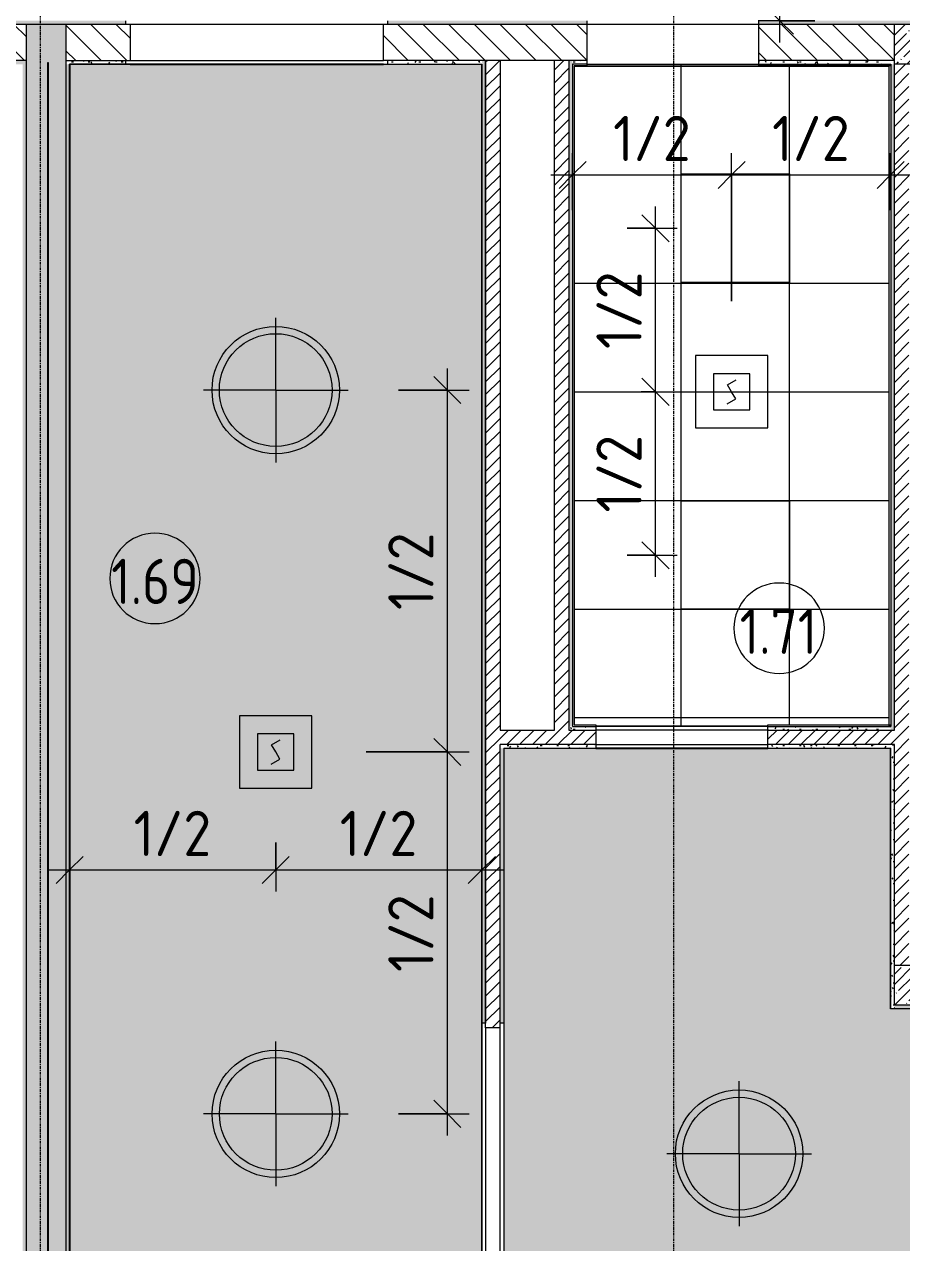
# Model space of a CAD drawing. Header units: millimetres. Extents: x 81610 to 276841, y -8553 to 29000.
# Drawn here: x 107120 to 111970, y 3867 to 10600 of the extents above; entities that cross this region are included whole.
import ezdxf

# ---------------------------------------------------------------- set-up
doc = ezdxf.new("R2010")
doc.units = ezdxf.units.MM
doc.linetypes.add('Осевая', pattern=[31.75, 6.35, -4.7625, 15.875, -4.7625])
for name, color, linetype, lineweight in [('A-ANNO-DIMS', 7, 'Continuous', 9), ('A-ANNO-DIMS-100', 7, 'Continuous', 9), ('A-ANNO-NOTE', 7, 'Continuous', 9), ('A-AREA-IDEN', 7, 'Continuous', 9), ('A-CLNG-PATT', 7, 'Continuous', 9), ('A-WALL', 7, 'Continuous', 9), ('I-WALL', 7, 'Continuous', 9), ('Q-SPCQ', 7, 'Continuous', 9), ('Оси-2', 7, 'Осевая', 9)]:
    doc.layers.add(name, color=color, linetype=linetype, lineweight=lineweight)
for name, color, linetype, lineweight, true_color in [('A-CLNG-1', 7, 'Continuous', 9, 0xeaeaea), ('A-WALL-1', 7, 'Continuous', 9, 0x3c3c3c), ('A-WALL-FNSH-1', 7, 'Continuous', 9, 0x3c3c3c), ('I-WALL-1', 7, 'Continuous', 9, 0x535353), ('Q-SPCQ-4', 1, 'Continuous', 9, 0xff0000)]:
    doc.layers.add(name, color=color, linetype=linetype, lineweight=lineweight, true_color=true_color)
doc.layers.add('A-CLNG-PATT-1', color=7, linetype='Continuous', lineweight=9, transparency=1)
doc.styles.add('GOST Common', font='GOST_Common.ttf', dxfattribs={"width": 0.9, "height": 250})
doc.styles.add('ISOCPEUR', font='isocpeur.ttf', dxfattribs={"width": 0.9, "height": 250})
doc.dimstyles.new('ISO-2_5_0_9К_БОЛЬШОЙ', dxfattribs={"dimscale": 304.8, "dimtxt": 248.995294, "dimasz": 0.492126, "dimexe": 0.393701, "dimexo": 0.984252, "dimgap": 0, "dimtad": 1, "dimdec": 0, "dimrnd": 10, "dimzin": 0, "dimdsep": 46, "dimtxsty": 'ISOCPEUR', "dimblk1": 'OBLIQUE', "dimblk2": 'OBLIQUE', "dimsah": 1, "dimcen": 0.09, "dimdle": 0.393701, "dimazin": 0, "dimtfac": 1, "dimtdec": 4, "dimtix": 1, "dimtmove": 0, "dimatfit": 3, "dimfxl": 1, "dimtvp": 1, "dimtolj": 1, "dimtzin": 0, "dimarcsym": 2})
pattern_1 = [(45, (0, 0), (-35.35534, 35.35534), [])]
pattern_2 = [(45, (0, 0), (-57.024626, 57.024626), []), (45, (57.025, 0), (-57.024626, 57.024626), [100.806, -20.161, 3.353, -16.808])]
pattern_3 = [(135, (0, 0), (-70.71068, -70.71068), [])]
pattern_4 = [(0, (0, 0), (121.92, 30.48), [10.058, -81.382, 10.058, -81.382, -487.68]), (0, (0, 0), (121.92, 30.48), [-182.88, 10.058, -172.822, 10.058, -81.382, -213.36]), (0, (0, 0), (121.92, 30.48), [-457.2, 10.058, -50.902, 10.058, -142.342]), (120, (45.72, 15.24), (-87.356454, 90.345817), [10.058, -81.382, 10.058, -81.382, -487.68]), (120, (45.72, 15.24), (-87.356454, 90.345817), [-182.88, 10.058, -172.822, 10.058, -81.382, -213.36]), (120, (45.72, 15.24), (-87.356454, 90.345817), [-457.2, 10.058, -50.902, 10.058, -142.342]), (240, (60.96, 76.2), (-34.563546, -120.825817), [10.058, -81.382, 10.058, -81.382, -487.68]), (240, (60.96, 76.2), (-34.563546, -120.825817), [-182.88, 10.058, -172.822, 10.058, -81.382, -213.36]), (240, (60.96, 76.2), (-34.563546, -120.825817), [-457.2, 10.058, -50.902, 10.058, -142.342])]

# ---------------------------------------------------------------- blocks, each defined once
blk = doc.blocks.new('Извещатель потолочный - Монтируемые на перекрытии-33237715-Сводный план потолков 1 этажа в осях 23-33')
at = {"layer": 'Q-SPCQ'}
for p, q in [((-300, 300), (-300, -100)), ((100, 300), (-300, 300)), ((100, -100), (100, 300)), ((0, 200), (-200, 200)), ((-200, 200), (-200, 0)), ((-122.5, 139), (-74.9, 166.5)), ((-100, 100), (-122.5, 139)), ((0, 0), (0, 200)), ((-77.5, 61), (-100, 100)), ((-200, 0), (0, 0)), ((-125.1, 33.5), (-77.5, 61)), ((-300, -100), (100, -100))]:
    blk.add_line(p, q, dxfattribs=at)
blk = doc.blocks.new('Извещатель потолочный - Монтируемые на перекрытии-30363607-Сводный план потолков 1 этажа в осях 23-33')
at = {"layer": 'Q-SPCQ'}
for p, q in [((-300, 300), (-300, -100)), ((100, 300), (-300, 300)), ((100, -100), (100, 300)), ((0, 200), (-200, 200)), ((-200, 200), (-200, 0)), ((-122.5, 139), (-74.9, 166.5)), ((-100, 100), (-122.5, 139)), ((0, 0), (0, 200)), ((-77.5, 61), (-100, 100)), ((-200, 0), (0, 0)), ((-125.1, 33.5), (-77.5, 61)), ((-300, -100), (100, -100))]:
    blk.add_line(p, q, dxfattribs=at)
blk = doc.blocks.new('DIMBLOCK29-Сводный план потолков 1 этажа в осях 23-33')
at = {"layer": 'A-ANNO-DIMS-100', "lineweight": 20}
for p, q in [((111296.4, 12000), (111221.4, 12075)), ((111296.4, 12000), (111371.4, 11925)), ((111296.4, 10620), (111221.4, 10695)), ((111296.4, 10620), (111371.4, 10545))]:
    blk.add_line(p, q, dxfattribs=at)
at = {"layer": 'A-ANNO-DIMS-100'}
for p, q in [((111410, 12000), (111176.4, 12000)), ((111296.4, 10500), (111296.4, 12000)), ((111296.4, 12000), (111410, 12000)), ((111490.3, 10620), (111176.4, 10620)), ((111296.4, 10620), (111490.3, 10620))]:
    blk.add_line(p, q, dxfattribs=at)
at = {"layer": 'A-ANNO-DIMS-100', "color": 0, "insert": (110969.8, 11094.5), "char_height": 250, "width": 517.144, "attachment_point": 1, "rotation": 90, "line_spacing_factor": 1.149209, "style": 'ISOCPEUR'}
blk.add_mtext('1/2', dxfattribs=at)
blk = doc.blocks.new('_Oblique')
at = {"color": 0, "linetype": 'ByBlock', "lineweight": -2}
blk.add_line((-0.5, -0.5), (0.5, 0.5), dxfattribs=at)
blk = doc.blocks.new('Марка_Помещения - Номер-25198446-Сводный план потолков 1 этажа в осях 23-33')
at = {"layer": 'A-AREA-IDEN'}
for start, end in [(360, 180), (180, 360)]:
    blk.add_arc((0, 0), 2.5, start, end, dxfattribs=at)
blk = doc.blocks.new('DIMBLOCK114-Сводный план потолков 1 этажа в осях 23-33')
at = {"layer": 'A-ANNO-DIMS-100', "lineweight": 20}
for p, q in [((109458.4, 6579), (109383.4, 6654)), ((109458.4, 6579), (109533.4, 6504)), ((109458.4, 4579), (109383.4, 4654)), ((109458.4, 4579), (109533.4, 4504))]:
    blk.add_line(p, q, dxfattribs=at)
at = {"layer": 'A-ANNO-DIMS-100'}
for p, q in [((109009.5, 6579), (109578.4, 6579)), ((109458.4, 6579), (109009.5, 6579)), ((109458.4, 4459), (109458.4, 6579)), ((109188.3, 4579), (109578.4, 4579)), ((109458.4, 4579), (109188.3, 4579))]:
    blk.add_line(p, q, dxfattribs=at)
at = {"layer": 'A-ANNO-DIMS-100', "color": 0, "insert": (109131.8, 5363.5), "char_height": 250, "width": 517.144, "attachment_point": 1, "rotation": 90, "line_spacing_factor": 1.149209, "style": 'ISOCPEUR'}
blk.add_mtext('1/2', dxfattribs=at)
blk = doc.blocks.new('DIMBLOCK115-Сводный план потолков 1 этажа в осях 23-33')
at = {"layer": 'A-ANNO-DIMS-100'}
for p, q in [((109458.4, 6579), (109458.4, 8699)), ((109187.8, 8579), (109578.4, 8579)), ((109458.4, 8579), (109187.8, 8579)), ((109009.5, 6579), (109578.4, 6579)), ((109458.4, 6579), (109009.5, 6579))]:
    blk.add_line(p, q, dxfattribs=at)
at = {"layer": 'A-ANNO-DIMS-100', "lineweight": 20}
for p, q in [((109458.4, 8579), (109383.4, 8654)), ((109458.4, 8579), (109533.4, 8504)), ((109458.4, 6579), (109383.4, 6654)), ((109458.4, 6579), (109533.4, 6504))]:
    blk.add_line(p, q, dxfattribs=at)
at = {"layer": 'A-ANNO-DIMS-100', "color": 0, "insert": (109131.8, 7363.5), "char_height": 250, "width": 517.144, "attachment_point": 1, "rotation": 90, "line_spacing_factor": 1.149209, "style": 'ISOCPEUR'}
blk.add_mtext('1/2', dxfattribs=at)
blk = doc.blocks.new('DIMBLOCK116-Сводный план потолков 1 этажа в осях 23-33')
at = {"layer": 'A-ANNO-DIMS-100'}
for p, q in [((108509.5, 6079), (108509.5, 5807.3)), ((108509.5, 5927.3), (108509.5, 6079)), ((107370, 5733.4), (107370, 6047.3)), ((107250, 5927.3), (108509.5, 5927.3)), ((107370, 5927.3), (107370, 5733.4))]:
    blk.add_line(p, q, dxfattribs=at)
at = {"layer": 'A-ANNO-DIMS-100', "lineweight": 20}
for p, q in [((107370, 5927.3), (107445, 6002.3)), ((108509.5, 5927.3), (108584.5, 6002.3)), ((107370, 5927.3), (107295, 5852.3)), ((108509.5, 5927.3), (108434.5, 5852.3))]:
    blk.add_line(p, q, dxfattribs=at)
at = {"layer": 'A-ANNO-DIMS-100', "color": 0, "insert": (107724.3, 6253.9), "char_height": 250, "width": 517.144, "attachment_point": 1, "line_spacing_factor": 1.149209, "style": 'ISOCPEUR'}
blk.add_mtext('1/2', dxfattribs=at)
blk = doc.blocks.new('DIMBLOCK117-Сводный план потолков 1 этажа в осях 23-33')
at = {"layer": 'A-ANNO-DIMS-100'}
for p, q in [((108509.5, 6079), (108509.5, 5807.3)), ((108509.5, 5927.3), (108509.5, 6079)), ((109649, 5733.4), (109649, 6047.3)), ((108509.5, 5927.3), (109769, 5927.3)), ((109649, 5927.3), (109649, 5733.4))]:
    blk.add_line(p, q, dxfattribs=at)
at = {"layer": 'A-ANNO-DIMS-100', "lineweight": 20}
for p, q in [((108509.5, 5927.3), (108584.5, 6002.3)), ((109649, 5927.3), (109724, 6002.3)), ((108509.5, 5927.3), (108434.5, 5852.3)), ((109649, 5927.3), (109574, 5852.3))]:
    blk.add_line(p, q, dxfattribs=at)
at = {"layer": 'A-ANNO-DIMS-100', "color": 0, "insert": (108863.8, 6253.9), "char_height": 250, "width": 517.144, "attachment_point": 1, "line_spacing_factor": 1.149209, "style": 'ISOCPEUR'}
blk.add_mtext('1/2', dxfattribs=at)
blk = doc.blocks.new('DIMBLOCK118-Сводный план потолков 1 этажа в осях 23-33')
at = {"layer": 'A-ANNO-DIMS-100', "lineweight": 20}
for p, q in [((110609.1, 8569.6), (110534.1, 8644.6)), ((110609.1, 8569.6), (110684.1, 8494.6)), ((110609.1, 7666), (110534.1, 7741)), ((110609.1, 7666), (110684.1, 7591))]:
    blk.add_line(p, q, dxfattribs=at)
at = {"layer": 'A-ANNO-DIMS-100'}
for p, q in [((110530, 8569.6), (110729.1, 8569.6)), ((110609.1, 8569.6), (110530, 8569.6)), ((110609.1, 7546), (110609.1, 8569.6)), ((110453, 7666), (110729.1, 7666)), ((110609.1, 7666), (110453, 7666))]:
    blk.add_line(p, q, dxfattribs=at)
at = {"layer": 'A-ANNO-DIMS-100', "color": 0, "insert": (110282.5, 7902.3), "char_height": 250, "width": 517.144, "attachment_point": 1, "rotation": 90, "line_spacing_factor": 1.149209, "style": 'ISOCPEUR'}
blk.add_mtext('1/2', dxfattribs=at)
blk = doc.blocks.new('DIMBLOCK119-Сводный план потолков 1 этажа в осях 23-33')
at = {"layer": 'A-ANNO-DIMS-100'}
for p, q in [((110609.1, 8569.6), (110609.1, 9593.1)), ((110453, 9473.1), (110729.1, 9473.1)), ((110609.1, 9473.1), (110453, 9473.1)), ((110530, 8569.6), (110729.1, 8569.6)), ((110609.1, 8569.6), (110530, 8569.6))]:
    blk.add_line(p, q, dxfattribs=at)
at = {"layer": 'A-ANNO-DIMS-100', "lineweight": 20}
for p, q in [((110609.1, 9473.1), (110534.1, 9548.1)), ((110609.1, 9473.1), (110684.1, 9398.1)), ((110609.1, 8569.6), (110534.1, 8644.6)), ((110609.1, 8569.6), (110684.1, 8494.6))]:
    blk.add_line(p, q, dxfattribs=at)
at = {"layer": 'A-ANNO-DIMS-100', "color": 0, "insert": (110282.5, 8805.9), "char_height": 250, "width": 517.144, "attachment_point": 1, "rotation": 90, "line_spacing_factor": 1.149209, "style": 'ISOCPEUR'}
blk.add_mtext('1/2', dxfattribs=at)
blk = doc.blocks.new('DIMBLOCK120-Сводный план потолков 1 этажа в осях 23-33')
at = {"layer": 'A-ANNO-DIMS-100'}
for p, q in [((110151, 9574), (110151, 9887.9)), ((111030, 9069.6), (111030, 9887.9)), ((110031, 9767.9), (111030, 9767.9)), ((110151, 9767.9), (110151, 9574)), ((111030, 9767.9), (111030, 9069.6))]:
    blk.add_line(p, q, dxfattribs=at)
at = {"layer": 'A-ANNO-DIMS-100', "lineweight": 20}
for p, q in [((110151, 9767.9), (110226, 9842.9)), ((111030, 9767.9), (111105, 9842.9)), ((110151, 9767.9), (110076, 9692.9)), ((111030, 9767.9), (110955, 9692.9))]:
    blk.add_line(p, q, dxfattribs=at)
at = {"layer": 'A-ANNO-DIMS-100', "color": 0, "insert": (110375, 10094.5), "char_height": 250, "width": 517.144, "attachment_point": 1, "line_spacing_factor": 1.149209, "style": 'ISOCPEUR'}
blk.add_mtext('1/2', dxfattribs=at)
blk = doc.blocks.new('DIMBLOCK121-Сводный план потолков 1 этажа в осях 23-33')
at = {"layer": 'A-ANNO-DIMS-100'}
for p, q in [((111030, 9069.6), (111030, 9887.9)), ((111909, 9574), (111909, 9887.9)), ((111030, 9767.9), (112029, 9767.9)), ((111030, 9767.9), (111030, 9069.6)), ((111909, 9767.9), (111909, 9574))]:
    blk.add_line(p, q, dxfattribs=at)
at = {"layer": 'A-ANNO-DIMS-100', "lineweight": 20}
for p, q in [((111030, 9767.9), (111105, 9842.9)), ((111909, 9767.9), (111984, 9842.9)), ((111030, 9767.9), (110955, 9692.9)), ((111909, 9767.9), (111834, 9692.9))]:
    blk.add_line(p, q, dxfattribs=at)
at = {"layer": 'A-ANNO-DIMS-100', "color": 0, "insert": (111254, 10094.5), "char_height": 250, "width": 517.144, "attachment_point": 1, "line_spacing_factor": 1.149209, "style": 'ISOCPEUR'}
blk.add_mtext('1/2', dxfattribs=at)

msp = doc.modelspace()

# ---------------------------------------------------------------- hatches: boundary and pattern name
at = {"layer": 'A-CLNG-PATT'}
h = msp.add_hatch(dxfattribs=at)
h.set_pattern_fill('FP_34', color=256, style=0, pattern_type=2)
h.set_pattern_definition([(90, (110750.5, 8568.5), (-600, 4e-14), []), (180, (110750.5, 8568.5), (-7e-14, -600), [])])
h.paths.add_polyline_path([(110280, 6720), (111230, 6720), (111230, 6729), (111901, 6729), (111901, 10371), (111180, 10371), (111180, 10380), (110230, 10380), (110230, 10371), (110159, 10370.8), (110159, 6729), (110280, 6729)])
h.paths.add_polyline_path([(110750.5, 7368.5), (110750.5, 7968.5), (111350.5, 7968.5), (111350.5, 7368.5)])
h.paths.add_polyline_path([(111350.5, 9168.5), (110750.5, 9168.5), (110750.5, 9768.5), (111350.5, 9768.5)])
at = {"layer": 'A-CLNG-PATT-1'}
msp.add_hatch(color=256, dxfattribs=at).paths.add_polyline_path([(108765.4, 2557), (109650, 2557), (109649, 10380), (107370, 10379), (107370, 2557)])
h = msp.add_hatch(color=256, dxfattribs=at)
h.paths.add_polyline_path([(120869, 170), (120869, 521), (121250, 520), (121250, 170), (124810, 170), (124810, 7721), (124805, 7721), (124805, 9959), (124410, 9960), (124410, 10360), (119350, 10360), (119350, 175), (120230, 175), (120230, 170)])
h.paths.add_polyline_path([(118192.5, 170), (118830, 170), (118830, 175), (119290, 175), (119289, 5160), (111910, 5160), (111909, 6600), (109770, 6600), (109770, 175), (112510, 175), (112510, 520), (112890, 520), (112890.1, 170), (115960, 170), (115960, 520), (116430, 520), (116430, 170), (116845.8, 170)])
h.paths.add_polyline_path([(118680, 5139), (118580, 5139), (118580, 5159), (118680, 5159)])
h.paths.add_polyline_path([(117955, 5139), (117855, 5139), (117855, 5159), (117955, 5157.9)])
at = {"layer": 'I-WALL'}
h = msp.add_hatch(dxfattribs=at)
h.set_pattern_fill('FP_4', color=256, style=0, pattern_type=2)
h.set_pattern_definition(pattern_3)
h.paths.add_polyline_path([(107130, 10400), (107130, 10600), (105095, 10600), (105095, 10400), (106071.9, 10400)])
h.paths.add_polyline_path([(103378.4, 10400), (103645, 10400), (103645, 10600), (101610, 10600), (101610, 10400), (102031.7, 10400)])
h.paths.add_polyline_path([(93951.3, 10400), (94210, 10400), (94210, 10600), (93460, 10600), (93460, 10400)])
h.paths.add_polyline_path([(91950, 10400), (92510, 10400), (92510, 10600), (91385, 10600), (91385, 10400), (91931.2, 10400)])
h.paths.add_polyline_path([(89610, 10400), (89985, 10400), (89985, 10600), (89610, 10600), (89610, 10463.7)])
h = msp.add_hatch(dxfattribs=at)
h.set_pattern_fill('FP_31', color=256, style=0, pattern_type=2)
h.set_pattern_definition(pattern_4)
h.paths.add_polyline_path([(121190, 10600), (121190, 10620), (111180, 10620), (111180, 10600), (120886, 10600)])
h.paths.add_polyline_path([(110112.1, 10600), (110230, 10600), (110230, 10620), (109130, 10620), (109130, 10600)])
h.paths.add_polyline_path([(107680, 10600), (107680, 10620), (105095, 10620), (105095, 10600), (106071.9, 10600)])
h.paths.add_polyline_path([(103378.4, 10600), (103645, 10600), (103645, 10620), (100809, 10620), (100809, 10600), (102031.7, 10600)])
h = msp.add_hatch(dxfattribs=at)
h.set_pattern_fill('FP_2', color=256, style=0, pattern_type=2)
h.set_pattern_definition(pattern_2)
h.paths.add_polyline_path([(107350, 2400), (107350, 10600), (107130, 10600), (107130, 2400), (107330, 2400)])
h = msp.add_hatch(dxfattribs=at)
h.set_pattern_fill('FP_4', color=256, style=0, pattern_type=2)
h.set_pattern_definition(pattern_3)
h.paths.add_polyline_path([(121210, 10400), (121210, 10600), (119330, 10600), (119330, 10400), (120886, 10400)])
h.paths.add_polyline_path([(111180, 10400), (111930, 10400), (111930, 10600), (111180, 10600)])
h.paths.add_polyline_path([(110150, 10400), (110230, 10400), (110230, 10600), (109105, 10600), (109105, 10400), (110130, 10400)])
h.paths.add_polyline_path([(107350, 10400), (107705, 10400), (107705, 10600), (107350, 10600)])
h = msp.add_hatch(dxfattribs=at)
h.set_pattern_fill('FP_2', color=256, style=0, pattern_type=2)
h.set_pattern_definition(pattern_2)
h.paths.add_polyline_path([(119330, 10380), (119330, 10600), (111930, 10600), (111930, 10380), (116845.8, 10380)])
h = msp.add_hatch(dxfattribs=at)
h.set_pattern_fill('FP_31', color=256, style=0, pattern_type=2)
h.set_pattern_definition(pattern_4)
h.paths.add_polyline_path([(107130, 10380), (107130, 10400), (105095, 10400), (105095, 10380), (107110, 10380)])
h.paths.add_polyline_path([(103378.4, 10380), (103645, 10380), (103645, 10400), (101630, 10400), (101630, 10380), (102031.7, 10380)])
h = msp.add_hatch(dxfattribs=at)
h.set_pattern_fill('FP_31', color=256, style=0, pattern_type=2)
h.set_pattern_definition(pattern_4)
h.paths.add_polyline_path([(107110, 150), (107130, 150), (107130, 10380), (107110, 10380), (107110, 170)])
h = msp.add_hatch(dxfattribs=at)
h.set_pattern_fill('FP_31', color=256, style=0, pattern_type=2)
h.set_pattern_definition(pattern_4)
h.paths.add_polyline_path([(109650, 10380), (109650, 10400), (109130, 10400), (109130, 10380), (109649, 10380)])
h.paths.add_polyline_path([(107680, 10380), (107680, 10400), (107350, 10400), (107350, 10380), (107370, 10380)])
h = msp.add_hatch(dxfattribs=at)
h.set_pattern_fill('FP_31', color=256, style=0, pattern_type=2)
h.set_pattern_definition(pattern_4)
h.paths.add_polyline_path([(107370, 2480), (107370, 10380), (107350, 10380), (107350, 2480)])
h = msp.add_hatch(dxfattribs=at)
h.set_pattern_fill('FP_31', color=256, style=0, pattern_type=2)
h.set_pattern_definition(pattern_4)
h.paths.add_polyline_path([(109670, 2480), (109670, 3630), (109650, 3630), (109650, 2480)])
h.paths.add_polyline_path([(109650, 5080), (109670, 5080), (109670, 10400), (109650, 10400), (109650, 6285.1)])
h = msp.add_hatch(dxfattribs=at)
h.set_pattern_fill('FP_3', color=256, style=0, pattern_type=2)
h.set_pattern_definition(pattern_1)
h.paths.add_polyline_path([(109670, 125), (109750, 125), (109750, 3655), (109670, 3655), (109670, 249.4)])
h.paths.add_polyline_path([(109750, 5055), (109750, 10400), (109670, 10400), (109670, 5055)])
h = msp.add_hatch(dxfattribs=at)
h.set_pattern_fill('FP_3', color=256, style=0, pattern_type=2)
h.set_pattern_definition(pattern_1)
h.paths.add_polyline_path([(110130, 6700), (110130, 10400), (110050, 10400), (110050, 6700), (110112.1, 6700)])
h = msp.add_hatch(dxfattribs=at)
h.set_pattern_fill('FP_31', color=256, style=0, pattern_type=2)
h.set_pattern_definition(pattern_4)
h.paths.add_polyline_path([(110130, 6720), (110150, 6720), (110150, 10400), (110130, 10400), (110130, 7213.7)])
h = msp.add_hatch(dxfattribs=at)
h.set_pattern_fill('FP_31', color=256, style=0, pattern_type=2)
h.set_pattern_definition(pattern_4)
h.paths.add_polyline_path([(111180, 10380), (111930, 10380), (111930, 10400), (111180, 10400)])
h.paths.add_polyline_path([(110230, 10380), (110230, 10400), (110150, 10400), (110150, 10380), (110172.2, 10380)])
h = msp.add_hatch(dxfattribs=at)
h.set_pattern_fill('FP_31', color=256, style=0, pattern_type=2)
h.set_pattern_definition(pattern_4)
h.paths.add_polyline_path([(111910, 6700), (111930, 6700), (111930, 10380), (111910, 10380), (111910, 6720)])
h = msp.add_hatch(dxfattribs=at)
h.set_pattern_fill('FP_3', color=256, style=0, pattern_type=2)
h.set_pattern_definition(pattern_1)
h.paths.add_polyline_path([(112010, 5400), (112010, 10380), (111930, 10380), (111930, 5400)])
h = msp.add_hatch(dxfattribs=at)
h.set_pattern_fill('FP_3', color=256, style=0, pattern_type=2)
h.set_pattern_definition(pattern_1)
h.paths.add_polyline_path([(111230, 6620), (111930, 6620), (111930, 6700), (111230, 6700)])
h.paths.add_polyline_path([(109750, 6620), (110280, 6620), (110280, 6700), (109750, 6700)])
h = msp.add_hatch(dxfattribs=at)
h.set_pattern_fill('FP_31', color=256, style=0, pattern_type=2)
h.set_pattern_definition(pattern_4)
h.paths.add_polyline_path([(111910, 6700), (111910, 6720), (111230, 6720), (111230, 6700), (111458.8, 6700)])
h.paths.add_polyline_path([(110280, 6700), (110280, 6720), (110130, 6720), (110130, 6700)])
h = msp.add_hatch(dxfattribs=at)
h.set_pattern_fill('FP_31', color=256, style=0, pattern_type=2)
h.set_pattern_definition(pattern_4)
h.paths.add_polyline_path([(111930, 6600), (111930, 6620), (111230, 6620), (111230, 6600), (111910, 6600)])
h.paths.add_polyline_path([(110280, 6600), (110280, 6620), (109750, 6620), (109750, 6600), (110112.1, 6600)])
h = msp.add_hatch(dxfattribs=at)
h.set_pattern_fill('FP_31', color=256, style=0, pattern_type=2)
h.set_pattern_definition(pattern_4)
h.paths.add_polyline_path([(109750, 150), (109770, 150), (109770, 3630), (109750, 3630), (109750, 249.4)])
h.paths.add_polyline_path([(109750, 5080), (109770, 5080), (109770, 6600), (109750, 6600), (109750, 6285.1)])
h = msp.add_hatch(dxfattribs=at)
h.set_pattern_fill('FP_31', color=256, style=0, pattern_type=2)
h.set_pattern_definition(pattern_4)
h.paths.add_polyline_path([(111910, 5160), (111930, 5160), (111930, 6600), (111910, 6600), (111910, 6285.1)])
h = msp.add_hatch(dxfattribs=at)
h.set_pattern_fill('FP_2', color=256, style=0, pattern_type=2)
h.set_pattern_definition(pattern_2)
h.paths.add_polyline_path([(119330, 5180), (119330, 5400), (118430, 5400), (118430, 5180), (119290, 5180)])
h.paths.add_polyline_path([(116845.8, 5180), (117380, 5180), (117380, 5400), (111930, 5400), (111930, 5180), (114152.3, 5180)])
h = msp.add_hatch(dxfattribs=at)
h.set_pattern_fill('FP_31', color=256, style=0, pattern_type=2)
h.set_pattern_definition(pattern_4)
h.paths.add_polyline_path([(111930, 5160), (117380, 5160), (117380, 5180), (111930, 5180)])
h.paths.add_polyline_path([(119290, 5160), (119290, 5180), (118430, 5180), (118430, 5160), (119289, 5160)])

# ---------------------------------------------------------------- linework, layer by layer
at = {"layer": 'A-ANNO-NOTE'}
for p, q in [((110750.5, 9773.1), (111350.5, 9773.1)), ((110750.5, 9173.1), (110750.5, 9773.1)), ((111350.5, 9773.1), (111350.5, 9173.1)), ((111350.5, 9173.1), (110750.5, 9173.1)), ((108509.5, 8579), (108509.5, 8979)), ((108509.5, 8579), (108109.5, 8579)), ((108509.5, 8579), (108509.5, 8179)), ((108509.5, 8579), (108909.5, 8579)), ((110750.5, 7966), (111350.5, 7966)), ((110750.5, 7366), (110750.5, 7966)), ((111350.5, 7966), (111350.5, 7366)), ((111350.5, 7366), (110750.5, 7366)), ((108510, 4579), (108510, 4979)), ((111071, 4359), (111071, 4759)), ((108510, 4579), (108110, 4579)), ((108510, 4579), (108510, 4179)), ((108510, 4579), (108910, 4579)), ((111071, 4359), (110671, 4359)), ((111071, 4359), (111071, 3959)), ((111071, 4359), (111471, 4359))]:
    msp.add_line(p, q, dxfattribs=at)
for centre, radius in [((108509.5, 8579), 352), ((108509.5, 8579), 311.5), ((108510, 4579), 352), ((108510, 4579), 311.5), ((111071, 4359), 352), ((111071, 4359), 311.5)]:
    msp.add_circle(centre, radius, dxfattribs=at)
at = {"layer": 'A-CLNG-1'}
for p, q in [((109105, 10380), (107370, 10380)), ((109650, 2557), (109650, 10380)), ((110750.5, 9168.5), (110750.5, 9768.5)), ((110750.5, 9768.5), (111350.5, 9768.5)), ((111350.5, 9768.5), (111350.5, 9168.5)), ((111350.5, 9168.5), (110750.5, 9168.5)), ((110750.5, 7368.5), (110750.5, 7968.5)), ((110750.5, 7968.5), (111350.5, 7968.5)), ((111350.5, 7968.5), (111350.5, 7368.5)), ((111350.5, 7368.5), (110750.5, 7368.5)), ((109770, 6600), (109770, 3630)), ((111230, 6600), (110280, 6600)), ((118430, 5160), (111910, 5160))]:
    msp.add_line(p, q, dxfattribs=at)
at = {"layer": 'A-WALL'}
for p, q in [((107350, 10600), (107350, 2400)), ((107370, 2480), (107370, 10380)), ((110230, 10400), (110130, 10400)), ((110150, 10380), (110150, 6720)), ((110230, 10380), (110150, 10380)), ((111930, 10400), (111180, 10400)), ((111910, 10380), (111910, 6729)), ((110150, 6720), (110280, 6720)), ((111230, 6720), (111910, 6720)), ((111910, 6720), (111910, 6720.5)), ((111230, 6600), (111910, 6600)), ((111910, 5160), (111910, 6600))]:
    msp.add_line(p, q, dxfattribs=at)
at = {"layer": 'A-WALL-1'}
for p, q in [((107705, 10600), (105095, 10600)), ((107130, 10600), (107130, 150)), ((107680, 10620), (107680, 10600)), ((107705, 10600), (107705, 10400)), ((109105, 10400), (109105, 10600)), ((110230, 10600), (109105, 10600)), ((109130, 10600), (109130, 10620)), ((110230, 10620), (110230, 10380)), ((111180, 10380), (111180, 10620)), ((121210, 10600), (111180, 10600)), ((111930, 6700), (111930, 10600)), ((107130, 10400), (105095, 10400)), ((107350, 10400), (107705, 10400)), ((107680, 10400), (107680, 10380)), ((110130, 10400), (109105, 10400)), ((109130, 10380), (109130, 10400)), ((109650, 10380), (109649, 10380)), ((109670, 5055), (109670, 10400)), ((109670, 10400), (109670, 5080)), ((109750, 10400), (109750, 6700)), ((110050, 6700), (110050, 10400)), ((110130, 10400), (110130, 6700)), ((111910, 10380), (111909.5, 10380)), ((119330, 10380), (111930, 10380)), ((109750, 6700), (110050, 6700)), ((110130, 6700), (110280, 6700)), ((110280, 6720), (110280, 6600)), ((111230, 6600), (111230, 6720)), ((111230, 6700), (111930, 6700)), ((110280, 6620), (109750, 6620)), ((109750, 5055), (109750, 6620)), ((109771, 6600), (109770, 6600)), ((111930, 6620), (111230, 6620)), ((111930, 5180), (111930, 6620)), ((111930, 5400), (115560, 5400)), ((117380, 5180), (111930, 5180)), ((109670, 5080), (109650, 5080)), ((109750, 5055), (109670, 5055)), ((109770, 5080), (109750, 5080))]:
    msp.add_line(p, q, dxfattribs=at)
at = {"layer": 'A-WALL-FNSH-1'}
for p, q in [((107250, 160.5), (107250, 10390)), ((107250, 10390), (107251, 10390)), ((107251, 10390), (107251, 160.5)), ((107705, 10379), (107371, 10379)), ((107371, 10379), (107371, 2481)), ((107705, 10380), (107705, 10379)), ((109105, 10380), (109649, 10380)), ((109105, 10379), (109105, 10380)), ((109649, 10379), (109105, 10379)), ((109649, 2480), (109649, 10379)), ((109650, 10380), (109650, 3630)), ((110230, 10371), (110159, 10371)), ((110159, 10371), (110159, 6729)), ((110230, 10380), (110230, 10371)), ((111180, 10380), (111909.5, 10380)), ((111180, 10371), (111180, 10380)), ((111909.5, 10371), (111180, 10371)), ((111901, 6720.5), (111901, 10380)), ((111909.5, 10380), (111909.5, 10371)), ((110159, 6729), (110280, 6729)), ((110280, 6729), (110280, 6720)), ((111230, 6720), (111230, 6729)), ((111230, 6729), (111910, 6729)), ((111910, 6720.5), (111901, 6720.5)), ((111910, 6729), (111910, 6720.5)), ((109771, 6600), (110280, 6600)), ((109771, 6599), (109771, 171)), ((110280, 6599), (109771, 6599)), ((110280, 6600), (110280, 6599)), ((111230, 6599), (111230, 6600)), ((111909, 6599), (111230, 6599)), ((111909, 5159), (111909, 6599)), ((117380, 5159), (111909, 5159))]:
    msp.add_line(p, q, dxfattribs=at)
at = {"layer": 'I-WALL-1'}
for p, q in [((109105, 10600), (107705, 10600)), ((111180, 10600), (110230, 10600)), ((107705, 10400), (109105, 10400)), ((107705, 10379), (109105, 10379)), ((110230, 10380), (111180, 10380)), ((110230, 10379), (111180, 10379)), ((111230, 6721), (110280, 6721)), ((111230, 6720), (110280, 6720)), ((111230, 6700), (110280, 6700)), ((110280, 6620), (111230, 6620)), ((110280, 6599), (111230, 6599)), ((109670, 5055), (109670, 3655)), ((109750, 3655), (109750, 5055))]:
    msp.add_line(p, q, dxfattribs=at)
at = {"layer": 'Оси-2'}
for p, q in [((107210, 593.7), (107210, 19528.3)), ((110710, 593.7), (110710, 19528.3))]:
    msp.add_line(p, q, dxfattribs=at)

# ---------------------------------------------------------------- block references
at = {"layer": 'A-AREA-IDEN', "xscale": 99.99999999999993, "yscale": 99.99999999999993, "zscale": 99.99999999999993}
for p in [(107842.2, 7538.1), (111292.7, 7262.5)]:
    msp.add_blockref('Марка_Помещения - Номер-25198446-Сводный план потолков 1 этажа в осях 23-33', p, dxfattribs=at)
at = {"layer": 'Q-SPCQ-4'}
for name, p in [('Извещатель потолочный - Монтируемые на перекрытии-33237715-Сводный план потолков 1 этажа в осях 23-33', (111130, 8469.6)), ('Извещатель потолочный - Монтируемые на перекрытии-30363607-Сводный план потолков 1 этажа в осях 23-33', (108609.5, 6479))]:
    msp.add_blockref(name, p, dxfattribs=at)

# ---------------------------------------------------------------- texts
at = {"layer": 'A-AREA-IDEN', "char_height": 250, "attachment_point": 1, "style": 'GOST Common'}
for s, insert, width in [('1.69', (107600.3, 7646.7), 606.076), ('1.71', (111074.7, 7371.1), 548.354)]:
    msp.add_mtext(s, dxfattribs=dict(at, insert=insert, width=width))

# ---------------------------------------------------------------- dimensions: what is measured, and where the dimension line sits
at = {"layer": 'A-ANNO-DIMS'}
for base, p1, p2, override, picture, middle in [((111296.4, 12000), (111190.3, 10620), (111110, 12000), {"dimpost": '<>', "dimfxl": 1382.336325}, 'DIMBLOCK29-Сводный план потолков 1 этажа в осях 23-33', (111171.4, 11310)), ((110609.1, 9473.1), (110830, 8569.6), (110753, 9473.1), {"dimpost": '<>', "dimfxl": 906.833966}, 'DIMBLOCK119-Сводный план потолков 1 этажа в осях 23-33', (110484.1, 9021.3)), ((109458.4, 8579), (108709.5, 6579), (108887.8, 8579), {"dimpost": '<>', "dimfxl": 2007.934623}, 'DIMBLOCK115-Сводный план потолков 1 этажа в осях 23-33', (109333.4, 7579)), ((110609.1, 8569.6), (110753, 7666), (110830, 8569.6), {"dimpost": '<>', "dimfxl": 906.833964}, 'DIMBLOCK118-Сводный план потолков 1 этажа в осях 23-33', (110484.1, 8117.8)), ((109458.4, 6579), (108888.3, 4579), (108709.5, 6579), {"dimpost": '<>', "dimfxl": 2007.976308}, 'DIMBLOCK114-Сводный план потолков 1 этажа в осях 23-33', (109333.4, 5579))]:
    dim = msp.add_linear_dim(base=base, p1=p1, p2=p2, angle=90, text='1/2', dimstyle='ISO-2_5_0_9К_БОЛЬШОЙ', override=override, dxfattribs=at)
    dim.commit()
    dim.dimension.update_dxf_attribs({"geometry": picture, "text_midpoint": middle})
for base, p1, p2, override, picture, middle in [((111030, 9767.9), (110151, 9874), (111030, 8769.6), {"dimpost": '<>', "dimfxl": 1411.503187}, 'DIMBLOCK120-Сводный план потолков 1 этажа в осях 23-33', (110590.5, 9892.9)), ((111909, 9767.9), (111030, 8769.6), (111909, 9874), {"dimpost": '<>', "dimfxl": 1411.503187}, 'DIMBLOCK121-Сводный план потолков 1 этажа в осях 23-33', (111469.5, 9892.9)), ((108509.5, 5927.3), (107370, 6033.4), (108509.5, 6379), {"dimpost": '<>', "dimfxl": 1190.765406}, 'DIMBLOCK116-Сводный план потолков 1 этажа в осях 23-33', (107939.7, 6052.3)), ((109649, 5927.3), (108509.5, 6379), (109649, 6033.4), {"dimpost": '<>', "dimfxl": 1190.765406}, 'DIMBLOCK117-Сводный план потолков 1 этажа в осях 23-33', (109079.2, 6052.3))]:
    dim = msp.add_linear_dim(base=base, p1=p1, p2=p2, text='1/2', dimstyle='ISO-2_5_0_9К_БОЛЬШОЙ', override=override, dxfattribs=at)
    dim.commit()
    dim.dimension.update_dxf_attribs({"geometry": picture, "text_midpoint": middle})

doc.saveas('drawing.dxf')
